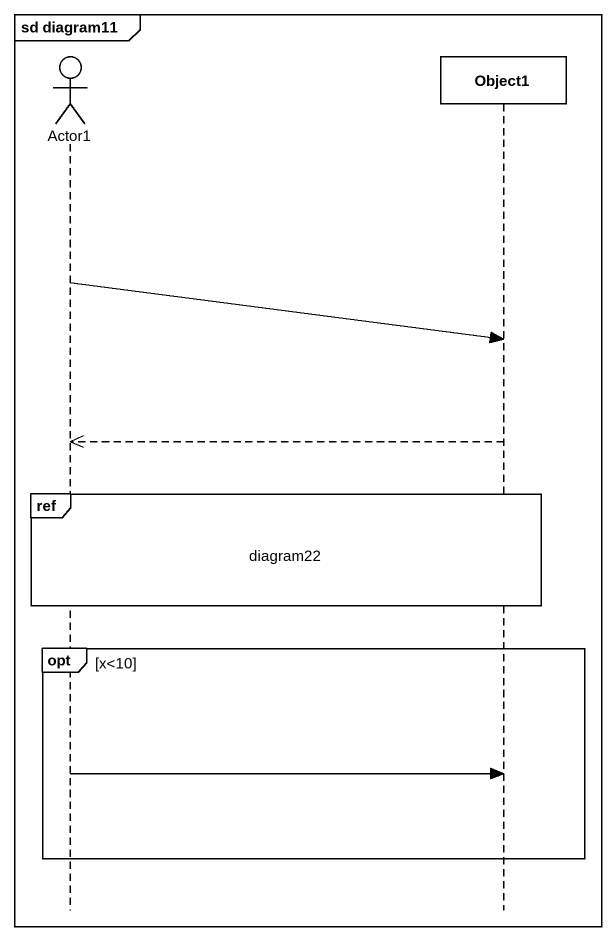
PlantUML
@startuml
mainframe sd diagram11
hide footbox
actor Actor1
participant Object1

Actor1 -> Object1
Object1 -->> Actor1
ref over Actor1, Object1 : diagram22
opt x<10
  Actor1 -> Object1
end
@enduml
